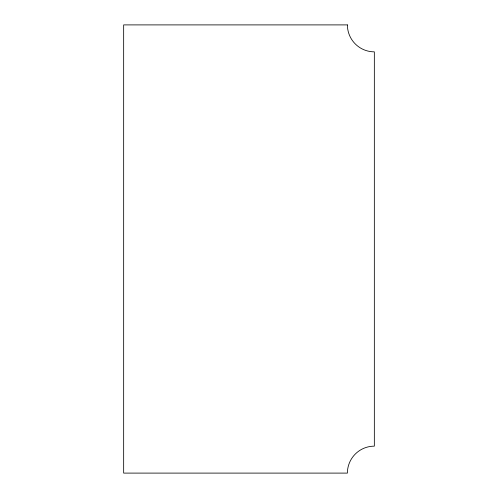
<?xml version="1.0" encoding="UTF-8"?>
<svg xmlns="http://www.w3.org/2000/svg" width="498" height="498" viewBox="0 0 498 498"><rect width="100%" height="100%" fill="white"/><g stroke="black" fill="none" stroke-linecap="round" stroke-linejoin="round"><path stroke-width="0.75" d="M347.399 24.9L123.66 24.9L123.66 473.1L347.399 473.1A26.948 26.948 0 0 1 374.34 446.152L374.34 51.848A26.948 26.948 0 0 1 347.399 24.9"/></g></svg>
